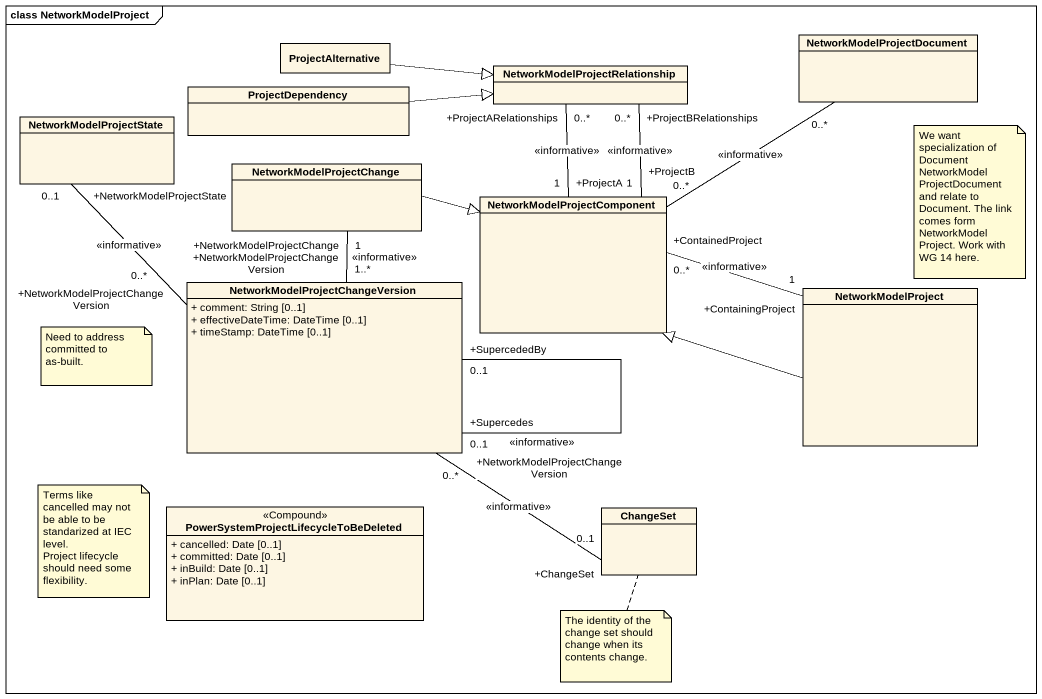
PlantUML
@startuml
mainframe class NetworkModelProject
hide circle
hide empty members
skinparam classAttributeIconSize 0
class ProjectAlternative
class NetworkModelProjectDocument
class ProjectDependency
class "NetworkModelProjectRelationship" as NetworkModelProjectRelations
class NetworkModelProjectState
class NetworkModelProjectChange
class NetworkModelProjectComponent
class "NetworkModelProjectChangeVersion" as NetworkModelProjectChangeVer {
  + comment: String [0..1]
  + effectiveDateTime: DateTime [0..1]
  + timeStamp: DateTime [0..1]
}
class NetworkModelProject
class "PowerSystemProjectLifecycleToBeDeleted" as PowerSystemProjectLifecycleT <<Compound>> {
  + cancelled: Date [0..1]
  + committed: Date [0..1]
  + inBuild: Date [0..1]
  + inPlan: Date [0..1]
}
class ChangeSet
ProjectAlternative -right-|> NetworkModelProjectRelations
ProjectDependency -right-|> NetworkModelProjectRelations
NetworkModelProjectRelations "+ProjectARelationships\n0..*" -- "+ProjectA\n1" NetworkModelProjectComponent : <<informative>>
NetworkModelProjectRelations "+ProjectBRelationships\n0..*" -- "+ProjectB\n1" NetworkModelProjectComponent : <<informative>>
NetworkModelProjectChange -right-|> NetworkModelProjectComponent
NetworkModelProjectComponent "0..*" -up- "0..*" NetworkModelProjectDocument : <<informative>>
NetworkModelProjectComponent "+ContainedProject\n0..*" -right- "+ContainingProject\n1" NetworkModelProject : <<informative>>
NetworkModelProjectChangeVer "+NetworkModelProjectChangeVersion\n0..*" -up- "+NetworkModelProjectState\n0..1" NetworkModelProjectState : <<informative>>
NetworkModelProjectChangeVer "+NetworkModelProjectChangeVersion\n1..*" -up- "+NetworkModelProjectChange\n1" NetworkModelProjectChange : <<informative>>
NetworkModelProjectChangeVer "+Supercedes\n0..1" -- "+SupercededBy\n0..1" NetworkModelProjectChangeVer : <<informative>>
NetworkModelProjectChangeVer "+NetworkModelProjectChangeVersion\n0..*" -right- "+ChangeSet\n0..1" ChangeSet : <<informative>>
NetworkModelProject -left-|> NetworkModelProjectComponent
note as N1
  We want specialization of Document NetworkModelProjectDocument and relate to Document. The link comes form NetworkModelProject. Work with WG 14 here.
end note
note as N2
  Need to address committed to as-built.
end note
note as N3
  Terms like cancelled may not be able to be standarized at IEC level.
  Project lifecycle should need some flexibility.
end note
note bottom of ChangeSet : The identity of the change set should change when its contents change.
@enduml
